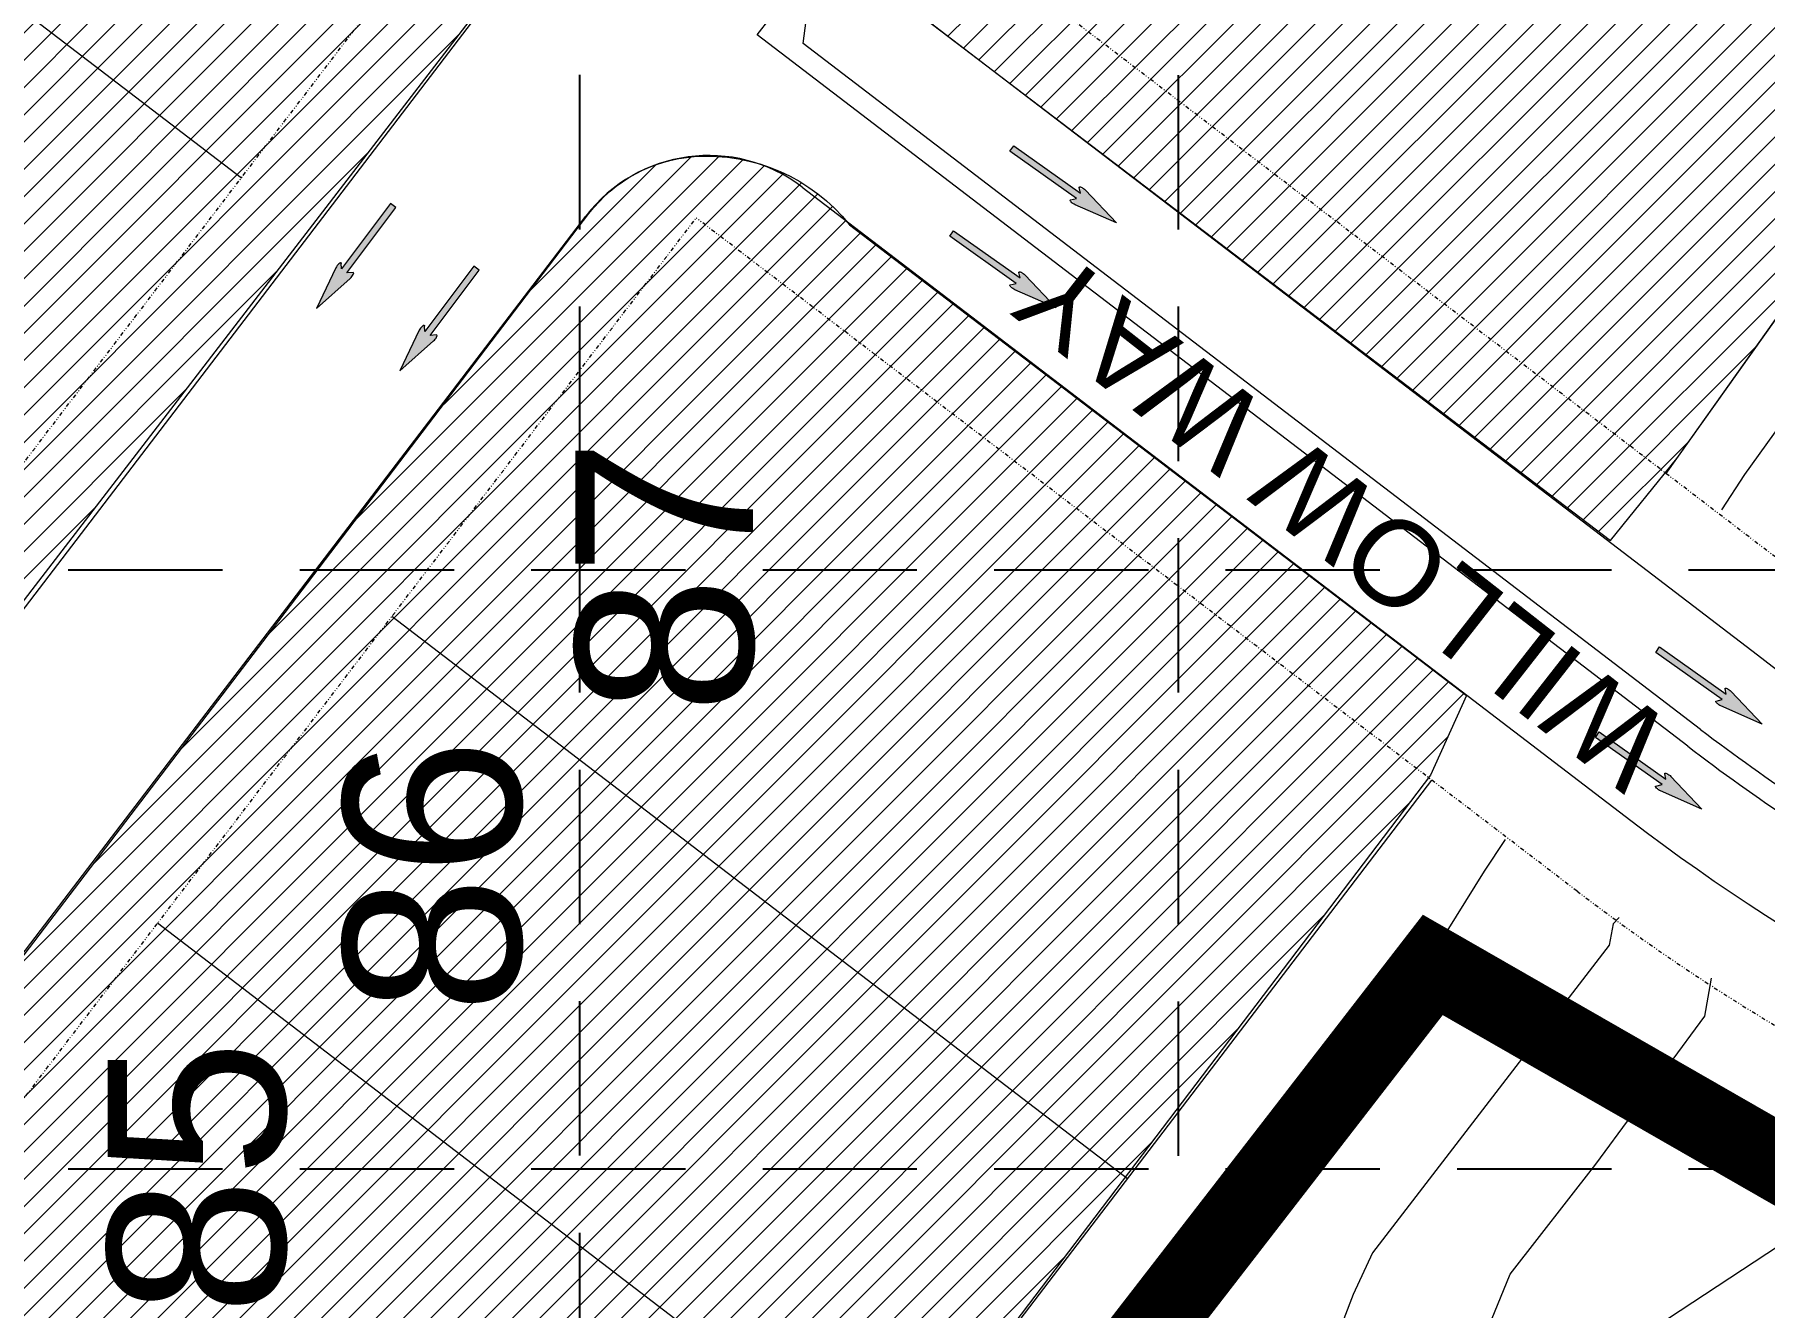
# Model space of a CAD drawing. Extents: x 218174 to 221286, y 216036 to 221010.
# Drawn here: x 219271.2 to 219495.4, y 219048.1 to 219213 of the extents above; entities that cross this region are included whole.
import ezdxf
from ezdxf.enums import TextEntityAlignment as Align

# ---------------------------------------------------------------- set-up
doc = ezdxf.new("R2010")
doc.units = 0
doc.header["$MEASUREMENT"] = 0
doc.linetypes.add('DASHED', pattern=[0.75, 0.5, -0.25])
doc.linetypes.add('DIVIDE', pattern=[1.25, 0.5, -0.25, 0, -0.25, 0, -0.25])
for name, color, linetype, lineweight in [('1 ARROWS', 7, 'Continuous', 0), ('1 CURB LINE', 7, 'Continuous', 0), ('1 LOT NUMBERS', 7, 'Continuous', 0), ('1 STORM PIPE', 5, 'Continuous', 0), ('1 STREET NAMES', 7, 'Continuous', 0), ('1 TOPO', 42, 'Continuous', 0), ('PH.3-27', 7, 'Continuous', 0), ('PH.3-29', 7, 'Continuous', 0)]:
    doc.layers.add(name, color=color, linetype=linetype, lineweight=lineweight)
for name, color, linetype in [('1 LIMITS OF DISTURBANCE', 1, 'DASHED'), ('1 SODDED LOT', 2, 'Continuous'), ('GRID', 251, 'DASHED')]:
    doc.layers.add(name, color=color, linetype=linetype)
doc.styles.get("Standard").update_dxf_attribs({"font": 'ARIAL.TTF'})
pattern_1 = [(45, (0, 0), (-1.767766952966369, 1.767766952966369), [])]

msp = doc.modelspace()

# ---------------------------------------------------------------- hatches: boundary and pattern name
at = {"layer": '1 ARROWS', "linetype": 'Continuous', "lineweight": 0}
h = msp.add_hatch(color=256, dxfattribs=at)
edge = h.paths.add_edge_path()
edge.add_line((219405.4230811579, 219191.5956404479), (219406.2218368218, 219191.7744066939))
edge.add_line((219406.2218368218, 219191.7744066939), (219397.5898095088, 219197.8988786983))
edge.add_line((219397.5898095088, 219197.8988786983), (219398.0907140849, 219198.5979570809))
edge.add_line((219398.0907140849, 219198.5979570809), (219406.7194791049, 219192.4757996917))
edge.add_line((219406.7194791049, 219192.4757996917), (219406.5716587498, 219193.1937447646))
edge.add_line((219406.5716587498, 219193.1937447646), (219406.5718182795, 219193.1954839027))
edge.add_ellipse((219407.0355122679, 219192.9244610434), major_axis=(-0.4567284236423645, 0.3240356770546708), ratio=0.2857142857094153, start_angle=235.2730666668989, end_angle=377.18267222841786, ccw=False)
edge.add_line((219407.3717855354, 219192.8471187546), (219407.3706848488, 219192.8475348976))
edge.add_line((219407.3706848488, 219192.8475348976), (219411.3882, 219188.6042))
edge.add_line((219411.3882, 219188.6042), (219406.0337849005, 219190.9563526277))
edge.add_line((219406.0337849005, 219190.9563526277), (219406.0343060704, 219190.9548799795))
edge.add_ellipse((219405.8419952689, 219191.2503685328), major_axis=(-0.4567284236691219, 0.3240356770471464), ratio=0.2857142856912452, start_angle=-14.49671945358989, end_angle=125.83152777661999, ccw=False)
edge.add_line((219405.4230811579, 219191.5956404479), (219405.4230811579, 219191.5956404479))
h = msp.add_hatch(color=256, dxfattribs=at)
edge = h.paths.add_edge_path()
edge.add_line((219312.4732383287, 219182.1973919999), (219311.658061384, 219182.1235368483))
edge.add_line((219311.658061384, 219182.1235368483), (219318.0058110469, 219190.5927242931))
edge.add_line((219318.0058110469, 219190.5927242931), (219317.3152505592, 219191.1053081896))
edge.add_line((219317.3152505592, 219191.1053081896), (219310.9698998948, 219182.6393214959))
edge.add_line((219310.9698998948, 219182.6393214959), (219310.891271786, 219183.3680969401))
edge.add_line((219310.891271786, 219183.3680969401), (219310.8905884678, 219183.3697041512))
edge.add_ellipse((219310.5318872129, 219182.969955558), major_axis=(0.3358700147523963, 0.4480974571419999), ratio=0.2857142857020912, start_angle=-17.1826722305527, end_angle=124.7269333293461)
edge.add_line((219310.2353304512, 219182.7935593092), (219310.2362513351, 219182.7942918793))
edge.add_line((219310.2362513351, 219182.7942918793), (219307.7075, 219177.5263))
edge.add_line((219307.7075, 219177.5263), (219312.0870872311, 219181.4020710773))
edge.add_line((219312.0870872311, 219181.4020710773), (219312.0870409768, 219181.4005096127))
edge.add_ellipse((219312.179863061, 219181.7406287095), major_axis=(0.3358700147534426, 0.4480974571257392), ratio=0.2857142856596107, start_angle=234.168472223415, end_angle=374.4967194489919)
edge.add_line((219312.4732383287, 219182.1973919999), (219312.4732383287, 219182.1973919999))
h = msp.add_hatch(color=256, dxfattribs=at)
edge = h.paths.add_edge_path()
edge.add_line((219397.6112811579, 219180.5853404479), (219398.4100368218, 219180.7641066939))
edge.add_line((219398.4100368218, 219180.7641066939), (219389.7780095088, 219186.8885786983))
edge.add_line((219389.7780095088, 219186.8885786983), (219390.2789140849, 219187.5876570809))
edge.add_line((219390.2789140849, 219187.5876570809), (219398.9076791049, 219181.4654996917))
edge.add_line((219398.9076791049, 219181.4654996917), (219398.7598587498, 219182.1834447646))
edge.add_line((219398.7598587498, 219182.1834447646), (219398.7600182795, 219182.1851839027))
edge.add_ellipse((219399.2237122679, 219181.9141610434), major_axis=(-0.4567284236423645, 0.3240356770546708), ratio=0.2857142857094153, start_angle=235.2730666668989, end_angle=377.18267222841786, ccw=False)
edge.add_line((219399.5599855354, 219181.8368187546), (219399.5588848488, 219181.8372348977))
edge.add_line((219399.5588848488, 219181.8372348977), (219403.5764, 219177.5939))
edge.add_line((219403.5764, 219177.5939), (219398.2219849005, 219179.9460526277))
edge.add_line((219398.2219849005, 219179.9460526277), (219398.2225060704, 219179.9445799796))
edge.add_ellipse((219398.0301952689, 219180.2400685328), major_axis=(-0.4567284236691219, 0.3240356770471464), ratio=0.2857142856912452, start_angle=-14.49671945358989, end_angle=125.83152777661999, ccw=False)
edge.add_line((219397.6112811579, 219180.5853404479), (219397.6112811579, 219180.5853404479))
h = msp.add_hatch(color=256, dxfattribs=at)
edge = h.paths.add_edge_path()
edge.add_line((219323.2758383287, 219174.1007919999), (219322.460661384, 219174.0269368483))
edge.add_line((219322.460661384, 219174.0269368483), (219328.8084110469, 219182.4961242931))
edge.add_line((219328.8084110469, 219182.4961242931), (219328.1178505592, 219183.0087081896))
edge.add_line((219328.1178505592, 219183.0087081896), (219321.7724998948, 219174.5427214959))
edge.add_line((219321.7724998948, 219174.5427214959), (219321.693871786, 219175.2714969401))
edge.add_line((219321.693871786, 219175.2714969401), (219321.6931884678, 219175.2731041512))
edge.add_ellipse((219321.3344872129, 219174.873355558), major_axis=(0.3358700147523963, 0.4480974571419999), ratio=0.2857142857020912, start_angle=-17.1826722305527, end_angle=124.7269333293461)
edge.add_line((219321.0379304512, 219174.6969593092), (219321.0388513351, 219174.6976918793))
edge.add_line((219321.0388513351, 219174.6976918793), (219318.5101, 219169.4297))
edge.add_line((219318.5101, 219169.4297), (219322.8896872311, 219173.3054710773))
edge.add_line((219322.8896872311, 219173.3054710773), (219322.8896409768, 219173.3039096127))
edge.add_ellipse((219322.982463061, 219173.6440287095), major_axis=(0.3358700147534426, 0.4480974571257392), ratio=0.2857142856596107, start_angle=234.168472223415, end_angle=374.4967194489919)
edge.add_line((219323.2758383287, 219174.1007919999), (219323.2758383287, 219174.1007919999))
h = msp.add_hatch(color=256, dxfattribs=at)
edge = h.paths.add_edge_path()
edge.add_line((219489.1193811579, 219126.6642404479), (219489.9181368218, 219126.8430066939))
edge.add_line((219489.9181368218, 219126.8430066939), (219481.2861095088, 219132.9674786983))
edge.add_line((219481.2861095088, 219132.9674786983), (219481.7870140849, 219133.6665570809))
edge.add_line((219481.7870140849, 219133.6665570809), (219490.4157791048, 219127.5443996917))
edge.add_line((219490.4157791048, 219127.5443996917), (219490.2679587498, 219128.2623447646))
edge.add_line((219490.2679587498, 219128.2623447646), (219490.2681182794, 219128.2640839027))
edge.add_ellipse((219490.7318122679, 219127.9930610434), major_axis=(-0.4567284236423645, 0.3240356770546708), ratio=0.2857142857094153, start_angle=235.2730666668989, end_angle=377.18267222841786, ccw=False)
edge.add_line((219491.0680855353, 219127.9157187546), (219491.0669848488, 219127.9161348976))
edge.add_line((219491.0669848488, 219127.9161348976), (219495.0845, 219123.6728))
edge.add_line((219495.0845, 219123.6728), (219489.7300849005, 219126.0249526277))
edge.add_line((219489.7300849005, 219126.0249526277), (219489.7306060703, 219126.0234799795))
edge.add_ellipse((219489.5382952689, 219126.3189685328), major_axis=(-0.4567284236691219, 0.3240356770471464), ratio=0.2857142856912452, start_angle=-14.49671945358989, end_angle=125.83152777661999, ccw=False)
edge.add_line((219489.1193811579, 219126.6642404479), (219489.1193811579, 219126.6642404479))
h = msp.add_hatch(color=256, dxfattribs=at)
edge = h.paths.add_edge_path()
edge.add_line((219481.3075811579, 219115.6539404479), (219482.1063368218, 219115.8327066939))
edge.add_line((219482.1063368218, 219115.8327066939), (219473.4743095088, 219121.9571786983))
edge.add_line((219473.4743095088, 219121.9571786983), (219473.9752140849, 219122.6562570809))
edge.add_line((219473.9752140849, 219122.6562570809), (219482.6039791048, 219116.5340996917))
edge.add_line((219482.6039791048, 219116.5340996917), (219482.4561587498, 219117.2520447646))
edge.add_line((219482.4561587498, 219117.2520447646), (219482.4563182794, 219117.2537839027))
edge.add_ellipse((219482.9200122679, 219116.9827610434), major_axis=(-0.4567284236423645, 0.3240356770546708), ratio=0.2857142857094153, start_angle=235.2730666668989, end_angle=377.18267222841786, ccw=False)
edge.add_line((219483.2562855353, 219116.9054187546), (219483.2551848488, 219116.9058348977))
edge.add_line((219483.2551848488, 219116.9058348977), (219487.2727, 219112.6625))
edge.add_line((219487.2727, 219112.6625), (219481.9182849005, 219115.0146526277))
edge.add_line((219481.9182849005, 219115.0146526277), (219481.9188060703, 219115.0131799795))
edge.add_ellipse((219481.7264952689, 219115.3086685328), major_axis=(-0.4567284236691219, 0.3240356770471464), ratio=0.2857142856912452, start_angle=-14.49671945358989, end_angle=125.83152777661999, ccw=False)
edge.add_line((219481.3075811579, 219115.6539404479), (219481.3075811579, 219115.6539404479))
at = {"layer": '1 SODDED LOT', "linetype": 'Continuous', "lineweight": 0}
h = msp.add_hatch(dxfattribs=at)
h.set_pattern_fill('ANSI31', color=256, scale=20, style=0)
h.set_pattern_definition(pattern_1)
edge = h.paths.add_edge_path()
edge.add_line((219475.4323052449, 219147.444003146), (219484.0059976856, 219158.0672530681))
edge.add_line((219484.0059976856, 219158.0672530681), (219525.0296510095, 219215.8261341982))
edge.add_line((219525.0296510095, 219215.8261341982), (219555.3456011817, 219266.1077832075))
edge.add_line((219555.3456011817, 219266.1077832075), (219580.1136357446, 219315.1255244578))
edge.add_line((219580.1136357446, 219315.1255244578), (219602.5341624803, 219366.8883159152))
edge.add_line((219602.5341624803, 219366.8883159152), (219621.3793221881, 219420.9509069505))
edge.add_line((219621.3793221881, 219420.9509069505), (219636.5571038646, 219475.7616311401))
edge.add_line((219636.5571038646, 219475.7616311401), (219648.3246516918, 219535.0259385895))
edge.add_line((219648.3246516918, 219535.0259385895), (219655.1489825292, 219587.1166144214))
edge.add_line((219655.1489825292, 219587.1166144214), (219659.2672806414, 219644.1361634186))
edge.add_line((219659.2672806414, 219644.1361634186), (219659.254730776, 219733.059728265))
edge.add_line((219659.254730776, 219733.059728265), (219657.4870566138, 219948.8443099199))
edge.add_line((219657.4870566138, 219948.8443099199), (219688.7331481751, 220030.9676380692))
edge.add_line((219688.7331481751, 220030.9676380692), (219749.0571499495, 220093.8122126724))
edge.add_line((219749.0571499495, 220093.8122126724), (219797.1930126573, 220136.0663225271))
edge.add_line((219797.1930126573, 220136.0663225271), (219840.5630852996, 220184.1232006675))
edge.add_line((219840.5630852996, 220184.1232006675), (219872.5042217056, 220231.4895576038))
edge.add_line((219872.5042217056, 220231.4895576038), (219768.5820726932, 220298.9748182372))
edge.add_line((219768.5820726932, 220298.9748182372), (219751.5323121054, 220274.9457712017))
edge.add_line((219751.5323121054, 220274.9457712017), (219734.6029277781, 220254.6460065115))
edge.add_line((219734.6029277781, 220254.6460065115), (219716.61547027, 220236.2493353521))
edge.add_line((219716.61547027, 220236.2493353521), (219691.0586083644, 220213.8978556696))
edge.add_line((219691.0586083644, 220213.8978556696), (219665.3797267635, 220194.9206644955))
edge.add_line((219665.3797267635, 220194.9206644955), (219646.3238232265, 220180.0664160972))
edge.add_line((219646.3238232265, 220180.0664160972), (219622.5762976214, 220158.7157978516))
edge.add_line((219622.5762976214, 220158.7157978516), (219597.137506899, 220129.1230808097))
edge.add_line((219597.137506899, 220129.1230808097), (219581.6785911615, 220107.4716529112))
edge.add_line((219581.6785911615, 220107.4716529112), (219569.5877775821, 220088.7570101068))
edge.add_arc((219750.1028268064, 219972.1331540567), 214.9111602416781, 147.1350465495527, 168.4719511664674)
edge.add_arc((220206.0321608502, 219879.1408230171), 680.2273229459104, 168.4719511664666, 178.0273705019318)
edge.add_line((219526.2079510478, 219902.555661235), (219527.2301247836, 219639.9876281985))
edge.add_arc((218960.6703304758, 219637.7820187235), 566.5640874952472, -25.11841071174888, 0.22305055361238146, ccw=False)
edge.add_arc((218340.7872357614, 219928.399408143), 1251.190641278881, 330.4295665447405, 334.88158928825175, ccw=False)
edge.add_arc((218923.4802639634, 219597.7813066724), 581.235796430975, 322.07344402292466, 330.4295665447392, ccw=False)
edge.add_arc((219395.5992003155, 219229.8951809441), 17.29280903881189, 142.0734440229354, 235.1860688875663)
edge.add_line((219385.7265072294, 219215.6976045424), (219475.4323052449, 219147.444003146))
at = {"layer": '1 SODDED LOT', "lineweight": 0}
h = msp.add_hatch(dxfattribs=at)
h.set_pattern_fill('ANSI31', color=256, scale=20, style=0)
h.set_pattern_definition(pattern_1)
edge = h.paths.add_edge_path()
edge.add_line((219551.4906559289, 220110.564609817), (219367.0987866988, 220109.8185611151))
edge.add_line((219367.0987866988, 220109.8185611151), (219364.5965155221, 219607.4716750037))
edge.add_line((219364.5965155221, 219607.4716750037), (219357.5099899668, 219536.6510588022))
edge.add_line((219357.5099899668, 219536.6510588022), (219331.5260828251, 219464.650086645))
edge.add_line((219331.5260828251, 219464.650086645), (219289.0069493876, 219380.8456823144))
edge.add_line((219289.0069493876, 219380.8456823144), (219143.733235187, 219186.0889645997))
edge.add_line((219143.733235187, 219186.0889645997), (219037.2010362386, 219189.4039041139))
edge.add_line((219037.2010362386, 219189.4039041139), (219018.3036546521, 219060.7464366794))
edge.add_line((219018.3036546521, 219060.7464366794), (219073.8147516077, 219044.2216270044))
edge.add_line((219073.8147516077, 219044.2216270044), (219113.97170986, 219028.8771617048))
edge.add_line((219113.97170986, 219028.8771617048), (219141.1367045943, 219011.1719960742))
edge.add_line((219141.1367045943, 219011.1719960742), (219148.7325851158, 219004.2703739246))
edge.add_line((219148.7325851158, 219004.2703739246), (219158.9253344339, 219003.8629213669))
edge.add_line((219158.9253344339, 219003.8629213669), (219168.3026542572, 219006.7150892708))
edge.add_line((219168.3026542572, 219006.7150892708), (219172.7874567953, 219013.6417943318))
edge.add_line((219172.7874567953, 219013.6417943318), (219360.4262625045, 219257.5249111722))
edge.add_arc((218829.9204208373, 219665.6855245095), 669.3515775158193, 322.4260346540026, 357.521118745443)
edge.add_line((219498.6456402032, 219636.7353033207), (219499.4840874574, 219911.9301388391))
edge.add_arc((219913.975405297, 219910.667291349), 414.4932416194639, 151.4302003989582, 179.8254351675008, ccw=False)
edge.add_line((219549.9528626947, 220108.889983858), (219551.7776915674, 220109.6488172017))
edge.add_line((219551.7776915674, 220109.6488172017), (219551.4906559289, 220110.564609817))
at = {"layer": '1 SODDED LOT', "linetype": 'Continuous', "lineweight": 0}
h = msp.add_hatch(dxfattribs=at)
h.set_pattern_fill('ANSI31', color=256, scale=20, style=0)
h.set_pattern_definition(pattern_1)
edge = h.paths.add_edge_path()
edge.add_line((218792.9918153847, 218306.4195170463), (218792.5888110316, 218436.9376130824))
edge.add_arc((218809.7071111705, 218436.9904697335), 17.11838174213729, 84.14847109547941, 180.1769132087799, ccw=False)
edge.add_arc((218825.1578782486, 218587.7517125168), 134.432528940832, 264.1484710954739, 275.8515289045138)
edge.add_arc((218866.0087629731, 218189.1481921392), 266.2588251462553, 85.56204872935768, 95.85152890451491, ccw=False)
edge.add_arc((218884.598667137, 218428.6713506981), 26.01534860038777, 52.50439969126438, 85.56204872930999, ccw=False)
edge.add_arc((218914.773799782, 218468.0026023273), 23.5576882731502, 232.5043996913234, 278.95432371486)
edge.add_arc((218907.3005126679, 218515.4317646805), 71.57201386264967, 278.9543237148562, 298.8099972128906)
edge.add_arc((218927.4544929734, 218478.7869576906), 29.75067001195555, 298.8099972128783, 364.7503404419957)
edge.add_arc((218887.6386451703, 218475.4782776556), 69.70375624887551, 4.750340442012384, 26.0244827037755)
edge.add_arc((218969.4331892006, 218515.4154167659), 21.3199907265564, 165.9265098079536, 206.0244827037681, ccw=False)
edge.add_arc((218911.5841076669, 218529.9176504642), 38.31918277989546, 345.9265098079547, 362.7294290659009)
edge.add_arc((218991.0059255813, 218533.7039737903), 41.19283772741487, 164.492575404807, 182.7294290659083, ccw=False)
edge.add_line((218951.3126795228, 218544.7174245381), (218957.0250880116, 218581.7973906528))
edge.add_line((218957.0250880116, 218581.7973906528), (218965.3532897167, 218619.6507928589))
edge.add_line((218965.3532897167, 218619.6507928589), (218975.7844262755, 218655.3212290484))
edge.add_line((218975.7844262755, 218655.3212290484), (218986.910949172, 218686.1275027418))
edge.add_line((218986.910949172, 218686.1275027418), (219005.5749255331, 218729.0737087201))
edge.add_line((219005.5749255331, 218729.0737087201), (219024.2308981534, 218763.8928197773))
edge.add_line((219024.2308981534, 218763.8928197773), (219038.1181353317, 218787.6630125561))
edge.add_line((219038.1181353317, 218787.6630125561), (219056.0106151165, 218813.9596891196))
edge.add_line((219056.0106151165, 218813.9596891196), (219076.2424282412, 218840.9921079255))
edge.add_line((219076.2424282412, 218840.9921079255), (219154.9378749889, 218943.261599778))
edge.add_line((219154.9378749889, 218943.261599778), (219302.1438696769, 219136.1252177535))
edge.add_line((219302.1438696769, 219136.1252177535), (219343.0271480601, 219189.8129779124))
edge.add_arc((219358.0117187475, 219178.4022136515), 18.83461971216309, 94.05657188097922, 142.7106947803644, ccw=False)
edge.add_arc((219358.3452576294, 219173.6991223459), 23.5495233182004, 38.496627951999415, 94.05657188098678, ccw=False)
edge.add_line((219376.7761694218, 219188.357960602), (219456.7607520093, 219127.3601066703))
edge.add_line((219456.7607520093, 219127.3601066703), (219452.083984884, 219117.0520491232))
edge.add_line((219452.083984884, 219117.0520491232), (219286.1101146087, 218898.6049499989))
edge.add_line((219286.1101146087, 218898.6049499989), (219195.7687342062, 218780.8971230036))
edge.add_line((219195.7687342062, 218780.8971230036), (219157.6976288217, 218731.7207549199))
edge.add_line((219157.6976288217, 218731.7207549199), (219120.9072713568, 218661.8672320252))
edge.add_line((219120.9072713568, 218661.8672320252), (219113.0114637408, 218647.5350000087))
edge.add_line((219113.0114637408, 218647.5350000087), (219092.5094443291, 218576.6106938768))
edge.add_line((219092.5094443291, 218576.6106938768), (219085.9693636759, 218555.8647173932))
edge.add_line((219085.9693636759, 218555.8647173932), (219078.1509895835, 218507.7567122657))
edge.add_line((219078.1509895835, 218507.7567122657), (219078.1691740824, 218304.7228306319))
edge.add_line((219078.1691740824, 218304.7228306319), (218792.9918153847, 218306.4195170463))

# ---------------------------------------------------------------- linework, layer by layer
at = {"layer": '1 ARROWS', "linetype": 'Continuous', "lineweight": 0}
for p, q in [((219397.5898095088, 219197.8988786983), (219398.0907140849, 219198.5979570809)), ((219406.2218368218, 219191.7744066939), (219397.5898095088, 219197.8988786983)), ((219398.0907140849, 219198.5979570809), (219406.7194791049, 219192.4757996917)), ((219406.5716587498, 219193.1937447646), (219406.5718182795, 219193.1954839027)), ((219406.7194791049, 219192.4757996917), (219406.5716587498, 219193.1937447646)), ((219407.3717855354, 219192.8471187546), (219407.3706848488, 219192.8475348976)), ((219407.3706848488, 219192.8475348976), (219411.3882, 219188.6042)), ((219317.3152505592, 219191.1053081896), (219310.9698998948, 219182.6393214959)), ((219311.658061384, 219182.1235368483), (219318.0058110469, 219190.5927242931)), ((219318.0058110469, 219190.5927242931), (219317.3152505592, 219191.1053081896)), ((219405.4230811579, 219191.5956404479), (219406.2218368218, 219191.7744066939)), ((219405.4230811579, 219191.5956404479), (219405.4230811579, 219191.5956404479)), ((219411.3882, 219188.6042), (219406.0337849005, 219190.9563526277)), ((219406.0337849005, 219190.9563526277), (219406.0343060704, 219190.9548799795)), ((219389.7780095088, 219186.8885786983), (219390.2789140849, 219187.5876570809)), ((219398.4100368218, 219180.7641066939), (219389.7780095088, 219186.8885786983)), ((219390.2789140849, 219187.5876570809), (219398.9076791049, 219181.4654996917)), ((219310.891271786, 219183.3680969401), (219310.8905884678, 219183.3697041512)), ((219310.9698998948, 219182.6393214959), (219310.891271786, 219183.3680969401)), ((219310.2362513351, 219182.7942918793), (219307.7075, 219177.5263)), ((219307.7075, 219177.5263), (219312.0870872311, 219181.4020710773)), ((219310.2353304512, 219182.7935593092), (219310.2362513351, 219182.7942918793)), ((219312.4732383287, 219182.1973919999), (219311.658061384, 219182.1235368483)), ((219312.0870872311, 219181.4020710773), (219312.0870409768, 219181.4005096127)), ((219312.4732383287, 219182.1973919999), (219312.4732383287, 219182.1973919999)), ((219328.1178505592, 219183.0087081896), (219321.7724998948, 219174.5427214959)), ((219322.460661384, 219174.0269368483), (219328.8084110469, 219182.4961242931)), ((219328.8084110469, 219182.4961242931), (219328.1178505592, 219183.0087081896)), ((219398.7598587498, 219182.1834447646), (219398.7600182795, 219182.1851839027)), ((219398.9076791049, 219181.4654996917), (219398.7598587498, 219182.1834447646)), ((219399.5599855354, 219181.8368187546), (219399.5588848488, 219181.8372348977)), ((219399.5588848488, 219181.8372348977), (219403.5764, 219177.5939)), ((219397.6112811579, 219180.5853404479), (219398.4100368218, 219180.7641066939)), ((219397.6112811579, 219180.5853404479), (219397.6112811579, 219180.5853404479)), ((219403.5764, 219177.5939), (219398.2219849005, 219179.9460526277)), ((219398.2219849005, 219179.9460526277), (219398.2225060704, 219179.9445799796)), ((219321.0388513351, 219174.6976918793), (219318.5101, 219169.4297)), ((219321.0379304512, 219174.6969593092), (219321.0388513351, 219174.6976918793)), ((219321.693871786, 219175.2714969401), (219321.6931884678, 219175.2731041512)), ((219321.7724998948, 219174.5427214959), (219321.693871786, 219175.2714969401)), ((219318.5101, 219169.4297), (219322.8896872311, 219173.3054710773)), ((219323.2758383287, 219174.1007919999), (219322.460661384, 219174.0269368483)), ((219322.8896872311, 219173.3054710773), (219322.8896409768, 219173.3039096127)), ((219323.2758383287, 219174.1007919999), (219323.2758383287, 219174.1007919999)), ((219481.2861095088, 219132.9674786983), (219481.7870140849, 219133.6665570809)), ((219489.9181368218, 219126.8430066939), (219481.2861095088, 219132.9674786983)), ((219481.7870140849, 219133.6665570809), (219490.4157791048, 219127.5443996917)), ((219490.2679587498, 219128.2623447646), (219490.2681182794, 219128.2640839027)), ((219490.4157791048, 219127.5443996917), (219490.2679587498, 219128.2623447646)), ((219491.0680855353, 219127.9157187546), (219491.0669848488, 219127.9161348976)), ((219491.0669848488, 219127.9161348976), (219495.0845, 219123.6728)), ((219489.1193811579, 219126.6642404479), (219489.9181368218, 219126.8430066939)), ((219489.1193811579, 219126.6642404479), (219489.1193811579, 219126.6642404479)), ((219495.0845, 219123.6728), (219489.7300849005, 219126.0249526277)), ((219489.7300849005, 219126.0249526277), (219489.7306060703, 219126.0234799795)), ((219473.4743095088, 219121.9571786983), (219473.9752140849, 219122.6562570809)), ((219473.9752140849, 219122.6562570809), (219482.6039791048, 219116.5340996917)), ((219482.1063368218, 219115.8327066939), (219473.4743095088, 219121.9571786983)), ((219482.4561587498, 219117.2520447646), (219482.4563182794, 219117.2537839027)), ((219482.6039791048, 219116.5340996917), (219482.4561587498, 219117.2520447646)), ((219483.2562855353, 219116.9054187546), (219483.2551848488, 219116.9058348977)), ((219483.2551848488, 219116.9058348977), (219487.2727, 219112.6625)), ((219481.3075811579, 219115.6539404479), (219482.1063368218, 219115.8327066939)), ((219481.3075811579, 219115.6539404479), (219481.3075811579, 219115.6539404479)), ((219487.2727, 219112.6625), (219481.9182849005, 219115.0146526277)), ((219481.9182849005, 219115.0146526277), (219481.9188060703, 219115.0131799795))]:
    msp.add_line(p, q, dxfattribs=at)
at = {"layer": '1 ARROWS', "linetype": 'Continuous', "lineweight": 0, "extrusion": (0, 0, -1)}
for centre, major_axis, ratio, start_param, end_param in [((219407.0355122679, 219192.9244610434), (-0.4567284236423642, 0.3240356770546708), 0.2857142857094153, -0.2998942046768829, 2.17689565257808), ((219405.8419952689, 219191.2503685328), (-0.4567284236691219, 0.3240356770471464), 0.2857142856912452, 4.087010844662868, 6.536200792382644), ((219399.2237122679, 219181.9141610434), (-0.4567284236423642, 0.3240356770546708), 0.2857142857094153, -0.2998942046768829, 2.17689565257808), ((219398.0301952689, 219180.2400685328), (-0.4567284236691219, 0.3240356770471464), 0.2857142856912452, 4.087010844662868, 6.536200792382644), ((219490.7318122679, 219127.9930610434), (-0.4567284236423642, 0.3240356770546708), 0.2857142857094153, -0.2998942046768829, 2.17689565257808), ((219489.5382952689, 219126.3189685328), (-0.4567284236691219, 0.3240356770471464), 0.2857142856912452, 4.087010844662868, 6.536200792382644), ((219482.9200122679, 219116.9827610434), (-0.4567284236423642, 0.3240356770546708), 0.2857142857094153, -0.2998942046768829, 2.17689565257808), ((219481.7264952689, 219115.3086685328), (-0.4567284236691219, 0.3240356770471464), 0.2857142856912452, 4.087010844662868, 6.536200792382644)]:
    msp.add_ellipse(centre, major_axis=major_axis, ratio=ratio, start_param=start_param, end_param=end_param, dxfattribs=at)
at = {"layer": '1 ARROWS', "linetype": 'Continuous', "lineweight": 0}
for centre, major_axis, ratio, start_param, end_param in [((219310.5318872129, 219182.969955558), (0.3358700147523962, 0.4480974571419997), 0.2857142857020912, -0.2998942047141429, 2.176895652512541), ((219312.179863061, 219181.7406287095), (0.3358700147534424, 0.4480974571257389), 0.2857142856596107, 4.087010844663479, 6.536200792302393), ((219321.3344872129, 219174.873355558), (0.3358700147523962, 0.4480974571419997), 0.2857142857020912, -0.2998942047141429, 2.176895652512541), ((219322.982463061, 219173.6440287095), (0.3358700147534424, 0.4480974571257389), 0.2857142856596107, 4.087010844663479, 6.536200792302393)]:
    msp.add_ellipse(centre, major_axis=major_axis, ratio=ratio, start_param=start_param, end_param=end_param, dxfattribs=at)
for p in [(219406.5716587498, 219193.1937447646), (219310.891271786, 219183.3680969401), (219398.7598587498, 219182.1834447646), (219321.693871786, 219175.2714969401), (219490.2679587498, 219128.2623447646), (219482.4561587498, 219117.2520447646)]:
    msp.add_point(p, dxfattribs=at)
at = {"layer": '1 CURB LINE', "color": 7, "linetype": 'Continuous', "lineweight": 0}
for p, q in [((219171.6668, 219010.1753), (219361.7664, 219259.0027)), ((219387.055, 219214.6848), (219494.4631, 219132.627)), ((219370.6636, 219193.2296), (219478.0717, 219111.1718)), ((219067.2485, 218829.0241), (219342.6292, 219189.4786))]:
    msp.add_line(p, q, dxfattribs=at)
for centre, radius, start, end in [((219358.5218727647, 219177.3368579073), 20, 52.62085277777778, 142.6208333333333), ((219638.0391469902, 219320.558215245), 236.5000000000001, 232.620825, 269.48545), ((219638.0391469902, 219320.558215245), 263.5000000000002, 232.620825, 269.48545)]:
    msp.add_arc(centre, radius, start, end, dxfattribs=at)
at = {"layer": '1 LIMITS OF DISTURBANCE', "lineweight": 0, "ltscale": 50, "const_width": 10, "flags": 128}
msp.add_lwpolyline([(218444.4822009378, 220364.2087428127), (219055.857668967, 220366.6779388952), (219055.857668967, 220772.7696965267), (219285.0863828114, 220772.7696965267), (219285.0863828114, 220791.7335587853), (219318.8554241965, 220791.7335587853), (219318.8554241965, 220759.5240548454), (219391.601146207, 220758.4415755138), (220987.667060722, 220731.1144035474), (220986.7197379695, 220286.8091661247), (221023.2650102217, 220286.8091661247), (221023.2650102217, 220226.9214105199), (220988.4649376277, 220226.9214105199), (220988.4649376277, 219086.779522647), (220977.7945212361, 219041.6758504541, 0.03000122989087034), (220966.3612096216, 218975.9845275235, 0.03704064733269622), (220958.7390232219, 218777.006480876, -0.0101856939958706), (220966.039779394, 218302.6241112363), (220199.5849835647, 218302.6241112363), (219982.3855932277, 216800.0150451882), (219977.5853550621, 216762.8416492814), (218877.4706299325, 216761.9335807207), (218945.2876769361, 216986.6623163462), (218954.7725792511, 217018.0570657145), (218971.3711209517, 217065.4453673034), (218954.8033776455, 217122.225412711), (218977.97593586, 217150.6427880634), (218953.2759864516, 217263.4655617167), (219000.173787857, 217274.2659437782), (219042.0764653459, 217384.3261462432), (219013.3432068802, 217433.3747258098), (219061.2319781042, 217463.2823920406), (219069.3844603495, 217505.3066446885), (219032.4881251179, 217553.6185555894), (219010.6884965084, 217581.6761660247), (219077.041073506, 217902.0243416065), (219154.3434638442, 217909.6853876947), (219184.1853364456, 217879.8662759533), (219210.362413556, 217907.0696777637), (219196.6583446522, 217984.8573100211), (219196.266951059, 218037.7639563552), (219218.3102775017, 218088.1203908873), (219287.6021185969, 218144.4504261659), (219303.4570167389, 218163.2271045921), (219276.2187716679, 218216.9971774631), (219308.553435998, 218249.6543638936), (219362.5487625909, 218227.735489162), (219407.8256037375, 218356.005375819), (219624.5411199252, 218350.175185403), (219618.323131142, 218768.3288473151), (219580.0265123588, 218772.4883490713), (219581.6915892365, 218810.7557698603), (219618.323131142, 218809.9238764573), (219616.5590213124, 219036.7502892522), (219553.4185778775, 219045.1625951735), (219530.2670641653, 218997.8433700236), (219491.3304662735, 219015.7195186589), (219509.2202568015, 219059.8841450111), (219452.3938470384, 219092.4818319036), (219322.8841444425, 218925.1875902816), (219168.5833565106, 218724.4836401443), (219101.3963737568, 218550.1996503541), (219137.9702208544, 218518.1612799625), (219105.8653205002, 218463.431513591), (219082.6381332332, 218238.5597961059), (218854.7213917476, 217964.361363612), (218635.5148529474, 218283.5341396029), (218444.6246461794, 218285.591644741), (218423.5765368737, 220363.6489399396)], format="xyb", dxfattribs=at)
at = {"layer": '1 SODDED LOT', "lineweight": 0, "flags": 128}
msp.add_lwpolyline([(219551.4906559289, 220110.564609817), (219367.0987866988, 220109.8185611151), (219364.5965155221, 219607.4716750037), (219357.5099899668, 219536.6510588022), (219331.5260828251, 219464.650086645), (219289.0069493876, 219380.8456823144), (219143.733235187, 219186.0889645997), (219037.2010362386, 219189.4039041139), (219018.3036546521, 219060.7464366794), (219073.8147516077, 219044.2216270044), (219113.97170986, 219028.8771617048), (219141.1367045943, 219011.1719960742), (219148.7325851158, 219004.2703739246), (219158.9253344339, 219003.8629213669), (219168.3026542572, 219006.7150892708), (219172.7874567953, 219013.6417943318), (219360.4262625045, 219257.5249111722, 0.1543394592838439), (219498.6456402032, 219636.7353033207), (219499.4840874574, 219911.9301388391, -0.1245354695982087), (219549.9528626947, 220108.889983858), (219551.7776915674, 220109.6488172017)], format="xyb", close=True, dxfattribs=at)
at = {"layer": '1 SODDED LOT', "linetype": 'Continuous', "lineweight": 0, "flags": 128}
for points in [[(219539.5270720376, 220015.0826395015, 0.04171755807883162), (219526.2079510478, 219902.555661235), (219527.2301247836, 219639.9876281985, -0.1110258348579198), (219473.6558376396, 219397.2810110767, -0.01942805762827475), (219429.0099260388, 219310.9454445236, -0.0364766276972741), (219381.9586449012, 219240.5242209969, 0.4302161562812038), (219385.7265072294, 219215.6976045424), (219475.4323052449, 219147.444003146), (219484.0059976856, 219158.0672530681), (219525.0296510095, 219215.8261341982), (219555.3456011817, 219266.1077832075), (219580.1136357446, 219315.1255244578), (219602.5341624803, 219366.8883159152), (219621.3793221881, 219420.9509069505), (219636.5571038646, 219475.7616311401), (219648.3246516918, 219535.0259385895), (219655.1489825292, 219587.1166144214), (219659.2672806414, 219644.1361634186), (219659.254730776, 219733.059728265), (219657.4870566138, 219948.8443099199)], [(219154.9378749889, 218943.261599778), (219302.1438696769, 219136.1252177535), (219343.0271480601, 219189.8129779124, -0.2155414815193257), (219356.6793313807, 219197.1896467813, -0.2472895070158814), (219376.7761694218, 219188.357960602), (219456.7607520093, 219127.3601066703), (219452.083984884, 219117.0520491232), (219286.1101146087, 218898.6049499989)]]:
    msp.add_lwpolyline(points, format="xyb", dxfattribs=at)
at = {"layer": '1 STORM PIPE', "linetype": 'Continuous', "lineweight": 0}
for p, q in [((219370.7738, 219211.8646), (219374.123, 219237.7254)), ((219364.8301, 219212.9449), (219366.4995, 219215.1301)), ((219485.4327, 219120.8068), (219364.8301, 219212.9449)), ((219487.1021, 219122.992), (219370.7738, 219211.8646))]:
    msp.add_line(p, q, dxfattribs=at)
for radius, end in [(248.6235988714417, 240.2363583333333), (251.3735988714417, 240.236361111111)]:
    msp.add_arc((219638.0384558955, 219320.5570100482), radius, 232.6207833333333, end, dxfattribs=at)
at = {"layer": '1 TOPO', "color": 5, "linetype": 'Continuous', "lineweight": 0}
for points in [[(219587.0587705146, 219331.9104324834), (219603.192, 219320.7913), (219604.9292, 219318.4791), (219605.1916, 219316.6162), (219604.9738, 219311.1513), (219602.6544, 219296.3899), (219598.8238, 219275.6296), (219594.8828, 219239.9408), (219592.7057, 219226.195), (219590.8807, 219221.2607), (219586.3738, 219211.7282), (219581.4157, 219203.2558), (219579.4216, 219200.9291), (219577.3694, 219201.0528), (219568.7408, 219205.318), (219567.3799, 219205.5411), (219558.0288, 219202.896), (219539.6356, 219196.6744), (219522.711, 219189.9826), (219517.6085, 219187.3501), (219512.7688, 219182.6469), (219504.2854, 219171.9669), (219492.7863, 219155.9915), (219489.7998739887, 219151.4415358187)], [(219461.7611889908, 219108.723245813), (219459.0662, 219104.6173), (219442.8928, 219078.6602), (219431.0187, 219063.9175), (219426.7363, 219057.9741), (219424.3189, 219052.2352), (219416.0157, 219029.5392), (219413.1889, 219024.325), (219404.3153, 219012.3124), (219393.0021, 218998.1893), (219384.4467, 218988.6585), (219376.7858, 218982.6005), (219360.8408, 218971.336), (219345.4979, 218961.2585), (219337.6975, 218956.9708), (219327.2482922764, 218952.8224071669)], [(219476.5314420347, 219098.624538653), (219475.7908, 219097.8119), (219475.2601, 219095.017), (219444.5756, 219055.1924), (219442.065, 219049.7973), (219407.0031, 218958.3699), (219406.8716, 218956.7887), (219395.9439, 218951.9389), (219337.7236, 218928.7093), (219309.9245, 218916.8144), (219305.8429, 218914.7719), (219302.0649, 218912.0912), (219291.1183, 218902.2621), (219282.2942506517, 218893.896163785)], [(219453.2077, 219029.9214), (219462.415, 219052.4107), (219473.5048, 219066.6796), (219487.6559, 219085.8585), (219488.5252652663, 219090.7505473871)], [(219500.1979547708, 219083.0873816533), (219498.7583, 219078.1241), (219504.0901, 219067.4102), (219505.2863, 219066.4615), (219507.0268, 219063.6645), (219503.7875, 219060.3767), (219482.8224, 219046.5776)]]:
    msp.add_lwpolyline(points, dxfattribs=at)
at = {"layer": 'GRID', "color": 253, "linetype": 'DASHED', "ltscale": 40}
for p, q in [((219341.8400059447, 216427.7683959682), (219341.8400059447, 220928.2973227122)), ((219419.4327881263, 216427.7561967602), (219419.4327881263, 220928.2973227122)), ((218255.5410554017, 219143.6633325345), (221204.0667783041, 219143.6633325345)), ((218255.5410554017, 219066.0705503527), (221204.0667783041, 219066.0705503527))]:
    msp.add_line(p, q, dxfattribs=at)
at = {"layer": 'PH.3-27', "color": 7, "linetype": 'DIVIDE', "lineweight": 0}
for p, q in [((219157.3682, 219010.4023), (219352.6281, 219265.9842)), ((219501.4446, 219141.7653), (219387.2821, 219228.9833)), ((219076.3867, 218822.0426), (219356.9277, 219189.2516)), ((219471.0902, 219102.0335), (219356.9277, 219189.2516))]:
    msp.add_line(p, q, dxfattribs=at)
msp.add_arc((219638.0391727218, 219320.5581848948), 275, 232.620825, 269.485675, dxfattribs=at)
at = {"layer": 'PH.3-29', "color": 7, "linetype": 'Continuous', "lineweight": 0}
for p, q in [((219202.6292, 219267.3111), (219297.9854, 219194.4606)), ((219482.6383, 219156.1329), (219524.7814, 219215.3794)), ((219412.8233, 219064.7498), (219317.4671, 219137.6003)), ((219158.4182, 218731.7509), (219452.284, 219116.4011)), ((219382.469, 219025.0181), (219287.1127, 219097.8685))]:
    msp.add_line(p, q, dxfattribs=at)

# ---------------------------------------------------------------- texts
at = {"layer": '1 LOT NUMBERS', "color": 7, "linetype": 'Continuous', "lineweight": 0}
for s, p in [('87', (219364.2662, 219124.9636)), ('87', (219364.2662, 219124.9636)), ('87', (219364.2662, 219124.9636)), ('87', (219364.2662, 219124.9636)), ('87', (219364.2662, 219124.9636)), ('87', (219364.2662, 219124.9636)), ('87', (219364.2662, 219124.9636)), ('87', (219364.2662, 219124.9636)), ('87', (219364.2662, 219124.9636)), ('87', (219364.2662, 219124.9636)), ('87', (219364.2662, 219124.9636)), ('87', (219364.2662, 219124.9636)), ('87', (219364.2662, 219124.9636)), ('87', (219364.2662, 219124.9636)), ('87', (219364.2662, 219124.9636)), ('87', (219364.2662, 219124.9636)), ('86', (219334.1946, 219086.1479)), ('86', (219334.1946, 219086.1479)), ('86', (219334.1946, 219086.1479)), ('86', (219334.1946, 219086.1479)), ('86', (219334.1946, 219086.1479)), ('86', (219334.1946, 219086.1479)), ('86', (219334.1946, 219086.1479)), ('86', (219334.1946, 219086.1479)), ('86', (219334.1946, 219086.1479)), ('86', (219334.1946, 219086.1479)), ('86', (219334.1946, 219086.1479)), ('86', (219334.1946, 219086.1479)), ('86', (219334.1946, 219086.1479)), ('86', (219334.1946, 219086.1479)), ('86', (219334.1946, 219086.1479)), ('86', (219334.1946, 219086.1479)), ('85', (219303.6444, 219047.0641)), ('85', (219303.6444, 219047.0641)), ('85', (219303.6444, 219047.0641)), ('85', (219303.6444, 219047.0641)), ('85', (219303.6444, 219047.0641)), ('85', (219303.6444, 219047.0641)), ('85', (219303.6444, 219047.0641)), ('85', (219303.6444, 219047.0641))]:
    msp.add_text(s, height=23, rotation=90, dxfattribs=at).set_placement(p)
at = {"layer": '1 STREET NAMES', "color": 7, "linetype": 'Continuous', "lineweight": 0}
msp.add_text('WILLOW WAY ', height=11, rotation=141.9645083333333, dxfattribs=at).set_placement((219438.9694555977, 219151.3835343476), align=Align.MIDDLE)
msp.add_text('WILLOW WAY ', height=11, rotation=141.9645083333333, dxfattribs=at).set_placement((219438.9694555977, 219151.3835343476), align=Align.MIDDLE)
msp.add_text('WILLOW WAY ', height=11, rotation=141.9645083333333, dxfattribs=at).set_placement((219438.9694555977, 219151.3835343476), align=Align.MIDDLE)
msp.add_text('WILLOW WAY ', height=11, rotation=141.9645083333333, dxfattribs=at).set_placement((219438.9694555977, 219151.3835343476), align=Align.MIDDLE)
msp.add_text('WILLOW WAY ', height=11, rotation=141.9645083333333, dxfattribs=at).set_placement((219438.9694555977, 219151.3835343476), align=Align.MIDDLE)
msp.add_text('WILLOW WAY ', height=11, rotation=141.9645083333333, dxfattribs=at).set_placement((219438.9694555977, 219151.3835343476), align=Align.MIDDLE)
msp.add_text('WILLOW WAY ', height=11, rotation=141.9645083333333, dxfattribs=at).set_placement((219438.9694555977, 219151.3835343476), align=Align.MIDDLE)
msp.add_text('WILLOW WAY ', height=11, rotation=141.9645083333333, dxfattribs=at).set_placement((219438.9694555977, 219151.3835343476), align=Align.MIDDLE)
msp.add_text('WILLOW WAY ', height=11, rotation=141.9645083333333, dxfattribs=at).set_placement((219438.9694555977, 219151.3835343476), align=Align.MIDDLE)
msp.add_text('WILLOW WAY ', height=11, rotation=141.9645083333333, dxfattribs=at).set_placement((219438.9694555977, 219151.3835343476), align=Align.MIDDLE)
msp.add_text('WILLOW WAY ', height=11, rotation=141.9645083333333, dxfattribs=at).set_placement((219438.9694555977, 219151.3835343476), align=Align.MIDDLE)
msp.add_text('WILLOW WAY ', height=11, rotation=141.9645083333333, dxfattribs=at).set_placement((219438.9694555977, 219151.3835343476), align=Align.MIDDLE)
msp.add_text('WILLOW WAY ', height=11, rotation=141.9645083333333, dxfattribs=at).set_placement((219438.9694555977, 219151.3835343476), align=Align.MIDDLE)
msp.add_text('WILLOW WAY ', height=11, rotation=141.9645083333333, dxfattribs=at).set_placement((219438.9694555977, 219151.3835343476), align=Align.MIDDLE)
msp.add_text('WILLOW WAY ', height=11, rotation=141.9645083333333, dxfattribs=at).set_placement((219438.9694555977, 219151.3835343476), align=Align.MIDDLE)
msp.add_text('WILLOW WAY ', height=11, rotation=141.9645083333333, dxfattribs=at).set_placement((219438.9694555977, 219151.3835343476), align=Align.MIDDLE)

doc.saveas('drawing.dxf')
